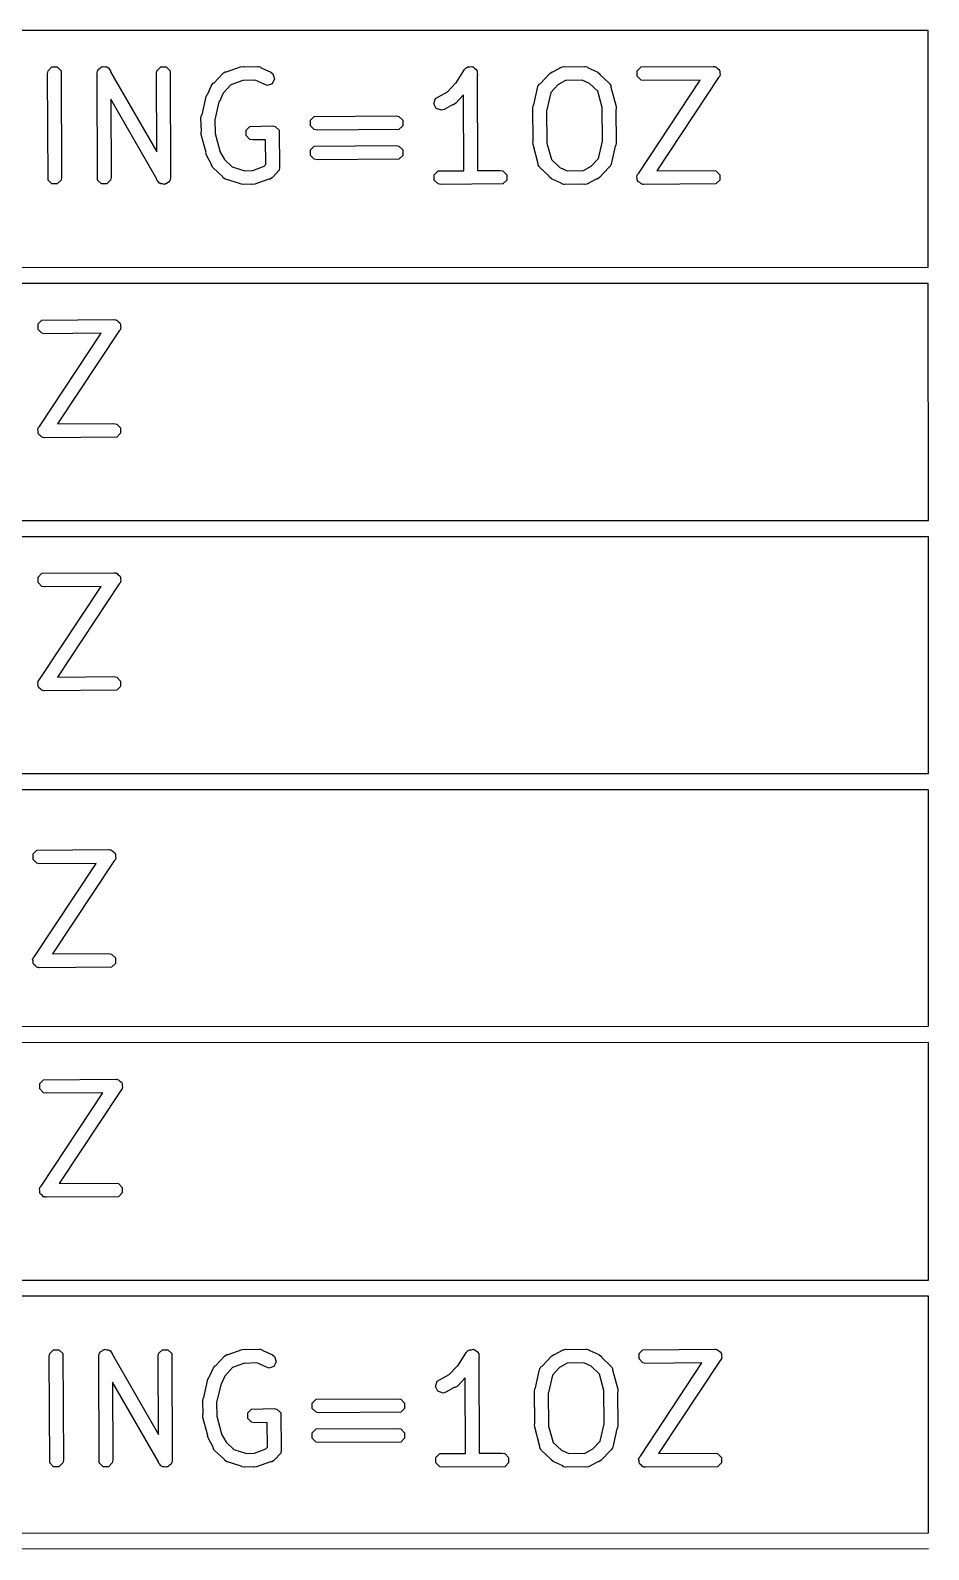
# Model space of a CAD drawing. Extents: x 139 to 262, y -120 to -93.
# Drawn here: x 189.56 to 196.32, y -120.03 to -108.6 of the extents above; entities that cross this region are included whole.
import ezdxf

# ---------------------------------------------------------------- set-up
doc = ezdxf.new("R2010")
doc.units = 0
doc.layers.add('BLACK', color=7, linetype='CONTINUOUS')

msp = doc.modelspace()

# ---------------------------------------------------------------- linework, layer by layer
at = {"layer": 'BLACK', "linetype": 'CONTINUOUS'}
for p, q in [((196.318721, -108.595121), (181.835006, -108.595855)), ((196.319144, -110.377953), (196.318721, -108.595121)), ((189.693037, -108.919491), (189.697097, -108.899079)), ((189.697097, -109.722223), (189.693037, -108.919491)), ((189.697097, -108.899079), (189.725965, -108.870211)), ((189.725965, -108.870211), (189.766789, -108.870211)), ((189.766789, -108.870211), (189.795657, -108.899079)), ((189.795657, -108.899079), (189.799717, -109.701811)), ((190.06557, -108.919491), (190.06963, -108.899079)), ((190.06963, -109.722223), (190.06557, -108.919491)), ((190.06963, -108.899079), (190.07481, -108.893898)), ((190.07481, -108.893898), (190.076738, -108.886831)), ((190.076738, -108.886831), (190.088731, -108.879977)), ((190.088731, -108.879977), (190.098498, -108.870211)), ((190.098498, -108.870211), (190.105823, -108.870211)), ((190.105823, -108.870211), (190.112183, -108.866577)), ((190.112183, -108.866577), (190.125508, -108.870211)), ((190.125508, -108.870211), (190.139322, -108.870211)), ((190.139322, -108.870211), (190.144502, -108.875391)), ((190.144502, -108.875391), (190.15157, -108.877319)), ((190.15157, -108.877319), (190.158589, -108.889478)), ((190.158589, -108.889478), (190.16819, -108.899079)), ((190.16819, -108.899079), (190.168225, -108.90617)), ((190.168225, -108.90617), (190.515585, -109.507881)), ((190.51261, -108.919491), (190.51667, -108.899079)), ((190.515585, -109.507881), (190.51261, -108.919491)), ((190.51667, -108.899079), (190.545538, -108.870211)), ((190.545538, -108.870211), (190.586362, -108.870211)), ((190.586362, -108.870211), (190.61523, -108.899079)), ((190.61523, -108.899079), (190.61929, -109.701811)), ((190.947055, -108.988866), (191.012526, -108.919027)), ((191.012526, -108.919027), (191.014747, -108.917542)), ((191.014747, -108.917542), (191.015295, -108.916448)), ((191.015295, -108.916448), (191.017709, -108.915563)), ((191.017709, -108.915563), (191.02983, -108.907465)), ((191.02983, -108.907465), (191.039819, -108.907464)), ((191.039819, -108.907464), (191.145135, -108.868888)), ((191.145135, -108.868888), (191.165784, -108.866285)), ((191.165784, -108.866285), (191.171781, -108.869283)), ((191.171781, -108.869283), (191.273763, -108.866151)), ((191.273763, -108.866151), (191.276382, -108.866672)), ((191.276382, -108.866672), (191.277544, -108.866285)), ((191.277544, -108.866285), (191.279985, -108.867388)), ((191.279985, -108.867388), (191.294175, -108.870211)), ((191.294175, -108.870211), (191.300728, -108.876764)), ((191.300728, -108.876764), (191.372124, -108.909035)), ((191.372124, -108.909035), (191.388565, -108.921795)), ((191.388565, -108.921795), (191.401476, -108.960525)), ((192.767946, -108.990518), (192.831276, -108.889903)), ((192.831276, -108.889903), (192.845976, -108.875171)), ((192.845976, -108.875171), (192.851362, -108.874093)), ((192.851362, -108.874093), (192.855245, -108.870211)), ((192.855245, -108.870211), (192.870778, -108.870211)), ((192.870778, -108.870211), (192.886009, -108.867165)), ((192.886009, -108.867165), (192.890578, -108.870211)), ((192.890578, -108.870211), (192.896069, -108.870211)), ((192.896069, -108.870211), (192.90705, -108.881192)), ((192.90705, -108.881192), (192.919977, -108.88981)), ((192.919977, -108.88981), (192.921054, -108.895196)), ((192.921054, -108.895196), (192.924937, -108.899079)), ((192.924937, -108.899079), (192.925017, -108.915014)), ((192.925017, -108.915014), (192.927983, -108.929843)), ((192.927983, -108.929843), (192.925115, -108.934398)), ((192.925115, -108.934398), (192.928734, -109.649951)), ((193.401222, -108.993721), (193.471247, -108.919027)), ((193.471247, -108.919027), (193.488551, -108.907464)), ((193.488551, -108.907464), (193.494729, -108.907464)), ((193.494729, -108.907464), (193.559617, -108.871782)), ((193.559617, -108.871782), (193.562193, -108.871076)), ((193.562193, -108.871076), (193.563059, -108.870211)), ((193.563059, -108.870211), (193.565573, -108.87015)), ((193.565573, -108.87015), (193.57969, -108.866285)), ((193.57969, -108.866285), (193.589561, -108.869575)), ((193.589561, -108.869575), (193.732484, -108.866151)), ((193.732484, -108.866151), (193.735103, -108.866672)), ((193.735103, -108.866672), (193.736265, -108.866285)), ((193.736265, -108.866285), (193.738706, -108.867388)), ((193.738706, -108.867388), (193.752896, -108.870211)), ((193.752896, -108.870211), (193.759449, -108.876764)), ((193.759449, -108.876764), (193.827369, -108.907464)), ((193.827369, -108.907464), (193.827404, -108.907464)), ((193.827404, -108.907464), (193.827436, -108.907494)), ((193.827436, -108.907494), (193.830845, -108.909035)), ((193.830845, -108.909035), (193.847286, -108.921795)), ((193.847286, -108.921795), (193.849374, -108.928061)), ((193.849374, -108.928061), (193.919214, -108.993534)), ((194.130244, -108.899079), (194.159112, -108.870211)), ((194.130244, -108.939903), (194.130244, -108.899079)), ((194.159112, -108.968771), (194.130244, -108.939903)), ((194.159112, -108.870211), (194.70107, -108.866151)), ((194.739745, -108.950507), (194.276585, -109.65165)), ((194.70107, -108.866151), (194.708802, -108.867688)), ((194.708802, -108.867688), (194.711422, -108.867165)), ((194.711422, -108.867165), (194.713656, -108.868654)), ((194.713656, -108.868654), (194.721482, -108.870211)), ((194.721482, -108.870211), (194.732464, -108.881193)), ((194.732464, -108.881193), (194.745389, -108.88981)), ((194.75035, -108.939903), (194.739745, -108.950507)), ((194.745389, -108.88981), (194.746466, -108.895195)), ((194.746466, -108.895195), (194.75035, -108.899079)), ((194.75035, -108.899079), (194.75035, -108.914613)), ((194.75035, -108.914613), (194.753396, -108.929843)), ((194.753396, -108.929843), (194.75035, -108.934454)), ((194.75035, -108.934454), (194.75035, -108.939903)), ((190.898775, -109.072112), (190.926457, -109.010873)), ((190.926457, -109.010839), (190.926487, -109.010806)), ((190.926457, -109.010873), (190.926457, -109.010839)), ((190.926487, -109.010806), (190.928029, -109.007396)), ((190.928029, -109.007396), (190.940789, -108.990955)), ((190.940789, -108.990955), (190.947055, -108.988866)), ((191.073371, -109.005053), (191.013743, -109.068658)), ((191.161573, -108.972745), (191.073371, -109.005053)), ((191.162003, -108.972831), (191.161573, -108.972745)), ((191.25598, -108.969944), (191.162003, -108.972831)), ((191.344489, -109.00995), (191.25598, -108.969944)), ((191.383219, -108.997039), (191.344489, -109.00995)), ((191.401476, -108.960525), (191.383219, -108.997039)), ((192.611841, -109.108062), (192.70279, -109.058049)), ((192.70279, -109.058049), (192.70301, -109.057988)), ((192.70301, -109.057988), (192.763433, -108.993534)), ((192.763433, -108.993534), (192.767946, -108.990518)), ((193.351654, -109.156121), (193.38271, -109.018314)), ((193.38271, -109.018314), (193.385177, -109.013091)), ((193.385177, -109.010838), (193.387322, -109.008549)), ((193.385177, -109.013091), (193.385177, -109.010838)), ((193.387322, -109.008549), (193.391599, -108.999496)), ((193.391599, -108.999496), (193.401222, -108.993721)), ((193.478457, -109.062264), (193.448951, -109.193201)), ((193.532598, -109.004513), (193.478457, -109.062264)), ((193.532818, -109.004453), (193.532598, -109.004513)), ((193.590634, -108.972659), (193.532818, -109.004453)), ((193.714159, -108.969699), (193.590634, -108.972659)), ((193.769582, -108.99475), (193.714159, -108.969699)), ((193.83233, -109.053574), (193.769582, -108.99475)), ((193.866146, -109.176567), (193.83233, -109.053574)), ((193.919214, -108.993534), (193.922423, -108.998337)), ((193.922423, -108.998337), (193.924355, -108.999496)), ((193.924355, -108.999496), (193.925163, -109.002437)), ((193.925163, -109.002437), (193.930777, -109.010838)), ((193.930777, -109.010838), (193.930776, -109.022852)), ((193.930776, -109.022852), (193.970498, -109.167327)), ((194.140848, -109.670794), (194.604008, -108.969651)), ((194.179524, -108.972831), (194.159112, -108.968771)), ((194.604008, -108.969651), (194.179524, -108.972831)), ((190.516634, -109.715131), (190.169274, -109.11342)), ((190.169274, -109.11342), (190.17225, -109.701811)), ((190.85568, -109.230628), (190.886736, -109.092821)), ((190.886736, -109.092821), (190.895625, -109.074003)), ((190.895625, -109.074003), (190.898775, -109.072112)), ((190.98324, -109.133416), (190.952977, -109.267708)), ((190.986192, -109.129613), (190.98324, -109.133416)), ((191.013743, -109.068658), (190.986192, -109.129613)), ((192.598931, -109.146792), (192.611841, -109.108062)), ((192.617188, -109.183307), (192.598931, -109.146792)), ((192.740878, -109.155038), (192.675991, -109.19072)), ((192.747057, -109.155038), (192.740878, -109.155038)), ((192.764361, -109.143475), (192.747057, -109.155038)), ((192.823132, -109.080782), (192.764361, -109.143475)), ((192.826015, -109.650843), (192.823132, -109.080782)), ((193.343864, -109.180264), (193.347924, -109.159852)), ((193.347443, -109.428189), (193.343864, -109.180264)), ((193.347924, -109.159852), (193.351654, -109.156121)), ((193.865411, -109.180264), (193.866146, -109.176567)), ((193.86893, -109.424022), (193.865411, -109.180264)), ((193.970498, -109.167327), (193.97151, -109.188114)), ((190.84789, -109.254771), (190.85195, -109.234359)), ((190.850954, -109.354541), (190.84789, -109.254771)), ((190.85195, -109.234359), (190.85568, -109.230628)), ((190.952977, -109.267708), (190.951622, -109.270575)), ((190.951622, -109.270575), (190.95457, -109.366531)), ((191.671523, -109.271612), (191.700391, -109.242744)), ((191.671523, -109.312436), (191.671523, -109.271612)), ((191.700391, -109.242744), (192.316857, -109.238684)), ((192.316857, -109.238684), (192.337269, -109.242744)), ((192.337269, -109.242744), (192.366137, -109.271612)), ((192.366137, -109.271612), (192.366137, -109.312436)), ((192.655918, -109.196217), (192.617188, -109.183307)), ((192.675991, -109.19072), (192.655918, -109.196217)), ((193.448951, -109.193201), (193.447024, -109.197279)), ((193.447024, -109.197279), (193.450544, -109.441038)), ((193.97151, -109.188114), (193.968511, -109.193112)), ((193.968511, -109.193112), (193.972091, -109.441038)), ((190.848471, -109.358681), (190.850954, -109.354541)), ((190.849483, -109.379468), (190.848471, -109.358681)), ((190.886733, -109.514957), (190.849483, -109.379468)), ((190.95457, -109.366531), (190.953834, -109.370227)), ((190.953834, -109.370227), (190.99023, -109.502607)), ((191.18723, -109.346119), (191.216098, -109.317251)), ((191.18723, -109.386943), (191.18723, -109.346119)), ((191.216098, -109.415811), (191.18723, -109.386943)), ((191.216098, -109.317251), (191.385523, -109.313191)), ((191.385523, -109.313191), (191.405935, -109.317251)), ((191.405935, -109.317251), (191.434803, -109.346119)), ((191.434803, -109.346119), (191.438863, -109.627304)), ((191.700391, -109.341304), (191.671523, -109.312436)), ((191.720803, -109.345364), (191.700391, -109.341304)), ((192.337269, -109.341304), (191.720803, -109.345364)), ((192.366137, -109.312436), (192.337269, -109.341304)), ((190.885277, -109.519326), (190.886733, -109.514957)), ((190.890774, -109.539399), (190.885277, -109.519326)), ((190.99023, -109.502607), (190.9904, -109.506104)), ((190.9904, -109.506104), (191.023446, -109.566197)), ((191.23651, -109.419871), (191.216098, -109.415811)), ((191.332919, -109.41756), (191.23651, -109.419871)), ((191.3356, -109.603228), (191.332919, -109.41756)), ((191.671523, -109.495132), (191.700391, -109.466264)), ((191.671523, -109.535956), (191.671523, -109.495132)), ((191.700391, -109.466264), (192.316857, -109.462204)), ((192.316857, -109.462204), (192.337269, -109.466264)), ((192.337269, -109.466264), (192.366137, -109.495132)), ((192.366137, -109.495132), (192.366137, -109.535956)), ((193.344445, -109.433188), (193.347443, -109.428189)), ((193.345457, -109.453975), (193.344445, -109.433188)), ((193.385177, -109.598447), (193.345457, -109.453975)), ((193.450544, -109.441038), (193.449808, -109.444734)), ((193.449808, -109.444734), (193.483622, -109.567726)), ((193.837496, -109.559036), (193.867004, -109.428101)), ((193.867004, -109.428101), (193.86893, -109.424022)), ((193.9643, -109.46518), (193.933244, -109.602988)), ((193.968031, -109.46145), (193.9643, -109.46518)), ((193.972091, -109.441038), (193.968031, -109.46145)), ((190.926457, -109.604285), (190.890774, -109.539399)), ((190.926457, -109.610463), (190.926457, -109.604285)), ((190.93802, -109.627768), (190.926457, -109.610463)), ((191.010924, -109.696114), (190.93802, -109.627768)), ((191.023446, -109.566197), (191.023506, -109.566416)), ((191.023506, -109.566416), (191.08325, -109.622425)), ((191.08325, -109.622425), (191.17808, -109.65097)), ((191.236939, -109.648556), (191.32337, -109.616896)), ((191.32337, -109.616896), (191.3356, -109.603228)), ((191.438863, -109.627304), (191.434803, -109.647716)), ((191.700391, -109.564824), (191.671523, -109.535956)), ((191.720803, -109.568884), (191.700391, -109.564824)), ((192.337269, -109.564824), (191.720803, -109.568884)), ((192.366137, -109.535956), (192.337269, -109.564824)), ((193.385177, -109.610464), (193.385177, -109.598447)), ((193.39079, -109.618864), (193.385177, -109.610464)), ((193.391599, -109.621806), (193.39079, -109.618864)), ((193.39353, -109.622964), (193.391599, -109.621806)), ((193.39674, -109.627768), (193.39353, -109.622964)), ((193.466578, -109.693239), (193.39674, -109.627768)), ((193.483622, -109.567726), (193.546372, -109.626551)), ((193.546372, -109.626551), (193.601795, -109.651602)), ((193.725319, -109.648642), (193.783137, -109.616849)), ((193.783137, -109.616849), (193.783357, -109.616788)), ((193.783357, -109.616788), (193.837496, -109.559036)), ((193.914731, -109.627579), (193.844708, -109.702275)), ((193.924355, -109.621806), (193.914731, -109.627579)), ((193.928631, -109.612752), (193.924355, -109.621806)), ((193.930777, -109.610464), (193.928631, -109.612752)), ((193.933244, -109.602988), (193.930776, -109.60821)), ((193.930776, -109.60821), (193.930777, -109.610464)), ((189.725965, -109.751091), (189.697097, -109.722223)), ((189.766789, -109.751091), (189.725965, -109.751091)), ((189.795657, -109.722223), (189.766789, -109.751091)), ((189.799717, -109.701811), (189.795657, -109.722223)), ((190.098498, -109.751091), (190.06963, -109.722223)), ((190.139322, -109.751091), (190.098498, -109.751091)), ((190.16819, -109.722223), (190.139322, -109.751091)), ((190.17225, -109.701811), (190.16819, -109.722223)), ((190.51667, -109.722223), (190.516634, -109.715131)), ((190.52627, -109.731823), (190.51667, -109.722223)), ((190.53329, -109.743983), (190.52627, -109.731823)), ((190.540357, -109.74591), (190.53329, -109.743983)), ((190.545538, -109.751091), (190.540357, -109.74591)), ((190.559352, -109.751091), (190.545538, -109.751091)), ((190.572677, -109.754725), (190.559352, -109.751091)), ((190.579037, -109.751091), (190.572677, -109.754725)), ((190.586362, -109.751091), (190.579037, -109.751091)), ((190.596128, -109.741324), (190.586362, -109.751091)), ((190.608122, -109.734471), (190.596128, -109.741324)), ((190.610049, -109.727403), (190.608122, -109.734471)), ((190.61523, -109.722223), (190.610049, -109.727403)), ((190.61929, -109.701811), (190.61523, -109.722223)), ((191.015295, -109.704854), (191.010924, -109.696114)), ((191.027931, -109.712057), (191.015295, -109.704854)), ((191.02983, -109.713837), (191.027931, -109.712057)), ((191.031053, -109.713837), (191.02983, -109.713837)), ((191.033376, -109.715161), (191.031053, -109.713837)), ((191.136789, -109.746289), (191.033376, -109.715161)), ((191.141591, -109.751091), (191.136789, -109.746289)), ((191.162003, -109.755151), (191.141591, -109.751091)), ((191.227402, -109.752353), (191.165844, -109.754986)), ((191.17808, -109.65097), (191.23651, -109.648471)), ((191.232729, -109.755017), (191.227402, -109.752353)), ((191.253377, -109.752414), (191.232729, -109.755017)), ((191.23651, -109.648471), (191.236939, -109.648556)), ((191.358693, -109.713837), (191.253377, -109.752414)), ((191.368683, -109.713837), (191.358693, -109.713837)), ((191.380805, -109.705737), (191.368683, -109.713837)), ((191.383218, -109.704854), (191.380805, -109.705737)), ((191.383764, -109.70376), (191.383218, -109.704854)), ((191.385988, -109.702275), (191.383764, -109.70376)), ((191.434803, -109.647716), (191.385988, -109.702275)), ((192.602857, -109.681399), (192.631725, -109.652531)), ((192.602857, -109.722223), (192.602857, -109.681399)), ((192.631725, -109.751091), (192.602857, -109.722223)), ((192.631725, -109.652531), (192.826015, -109.650843)), ((192.652137, -109.755151), (192.631725, -109.751091)), ((193.119589, -109.751091), (192.652137, -109.755151)), ((192.928734, -109.649951), (193.099177, -109.648471)), ((193.099177, -109.648471), (193.119589, -109.652531)), ((193.119589, -109.652531), (193.148457, -109.681399)), ((193.148457, -109.722223), (193.119589, -109.751091)), ((193.148457, -109.681399), (193.148457, -109.722223)), ((193.468668, -109.699507), (193.466578, -109.693239)), ((193.48511, -109.712267), (193.468668, -109.699507)), ((193.488518, -109.713807), (193.48511, -109.712267)), ((193.488551, -109.713838), (193.488518, -109.713807)), ((193.488586, -109.713838), (193.488551, -109.713838)), ((193.556505, -109.744537), (193.488586, -109.713838)), ((193.563059, -109.751091), (193.556505, -109.744537)), ((193.577248, -109.753913), (193.563059, -109.751091)), ((193.726392, -109.751726), (193.583471, -109.755151)), ((193.601795, -109.651602), (193.725319, -109.648642)), ((193.736265, -109.755017), (193.726392, -109.751726)), ((193.750381, -109.751151), (193.736265, -109.755017)), ((193.752896, -109.751091), (193.750381, -109.751151)), ((193.753761, -109.750225), (193.752896, -109.751091)), ((193.756338, -109.74952), (193.753761, -109.750225)), ((193.821225, -109.713838), (193.756338, -109.74952)), ((193.827404, -109.713838), (193.821225, -109.713838)), ((193.844708, -109.702275), (193.827404, -109.713838)), ((194.127198, -109.691459), (194.130244, -109.686847)), ((194.130244, -109.706688), (194.127198, -109.691459)), ((194.130244, -109.681399), (194.140848, -109.670794)), ((194.130244, -109.686847), (194.130244, -109.681399)), ((194.130244, -109.722223), (194.130244, -109.706688)), ((194.134127, -109.726106), (194.130244, -109.722223)), ((194.135205, -109.731492), (194.134127, -109.726106)), ((194.148129, -109.740108), (194.135205, -109.731492)), ((194.159112, -109.751091), (194.148129, -109.740108)), ((194.166937, -109.752647), (194.159112, -109.751091)), ((194.169172, -109.754137), (194.166937, -109.752647)), ((194.721482, -109.751091), (194.179524, -109.755151)), ((194.276585, -109.65165), (194.70107, -109.648471)), ((194.70107, -109.648471), (194.721482, -109.652531)), ((194.721482, -109.652531), (194.75035, -109.681399)), ((194.75035, -109.722223), (194.721482, -109.751091)), ((194.75035, -109.681399), (194.75035, -109.722223)), ((191.165703, -109.754992), (191.162003, -109.755151)), ((191.165784, -109.755017), (191.165703, -109.754992)), ((191.165844, -109.754986), (191.165784, -109.755017)), ((193.57969, -109.755017), (193.577248, -109.753913)), ((193.580851, -109.754629), (193.57969, -109.755017)), ((193.583471, -109.755151), (193.580851, -109.754629)), ((194.171791, -109.753613), (194.169172, -109.754137)), ((194.179524, -109.755151), (194.171791, -109.753613)), ((181.835573, -110.378688), (196.319144, -110.377953)), ((196.319173, -110.500121), (181.835612, -110.500855)), ((196.319595, -112.282953), (196.319173, -110.500121)), ((189.622591, -110.804079), (189.651459, -110.775211)), ((189.651459, -110.775211), (190.193417, -110.771151)), ((190.193417, -110.771151), (190.201149, -110.772688)), ((190.201149, -110.772688), (190.203769, -110.772165)), ((190.203769, -110.772165), (190.206003, -110.773654)), ((190.206003, -110.773654), (190.213829, -110.775211)), ((190.213829, -110.775211), (190.224811, -110.786193)), ((189.622591, -110.844903), (189.622591, -110.804079)), ((189.651459, -110.873771), (189.622591, -110.844903)), ((189.633195, -111.575794), (190.096355, -110.874651)), ((189.671871, -110.877831), (189.651459, -110.873771)), ((190.096355, -110.874651), (189.671871, -110.877831)), ((190.232092, -110.855507), (189.768932, -111.55665)), ((190.224811, -110.786193), (190.237736, -110.79481)), ((190.242697, -110.844903), (190.232092, -110.855507)), ((190.237736, -110.79481), (190.238813, -110.800195)), ((190.238813, -110.800195), (190.242697, -110.804079)), ((190.242697, -110.804079), (190.242697, -110.819613)), ((190.242697, -110.819613), (190.245743, -110.834843)), ((190.245743, -110.834843), (190.242697, -110.839454)), ((190.242697, -110.839454), (190.242697, -110.844903)), ((189.622591, -111.586399), (189.633195, -111.575794)), ((189.768932, -111.55665), (190.193417, -111.553471)), ((190.193417, -111.553471), (190.213829, -111.557531)), ((190.213829, -111.557531), (190.242697, -111.586399)), ((189.619545, -111.596459), (189.622591, -111.591847)), ((189.622591, -111.611688), (189.619545, -111.596459)), ((189.622591, -111.591847), (189.622591, -111.586399)), ((189.622591, -111.627223), (189.622591, -111.611688)), ((189.626474, -111.631106), (189.622591, -111.627223)), ((189.627552, -111.636492), (189.626474, -111.631106)), ((189.640476, -111.645108), (189.627552, -111.636492)), ((189.651459, -111.656091), (189.640476, -111.645108)), ((189.659284, -111.657647), (189.651459, -111.656091)), ((189.661519, -111.659137), (189.659284, -111.657647)), ((189.664138, -111.658613), (189.661519, -111.659137)), ((189.671871, -111.660151), (189.664138, -111.658613)), ((190.213829, -111.656091), (189.671871, -111.660151)), ((190.242697, -111.627223), (190.213829, -111.656091)), ((190.242697, -111.586399), (190.242697, -111.627223)), ((181.836179, -112.283688), (196.319595, -112.282953)), ((196.319624, -112.405121), (181.836218, -112.405855)), ((196.320047, -114.187953), (196.319624, -112.405121)), ((189.622591, -112.709079), (189.651459, -112.680211)), ((189.622591, -112.749903), (189.622591, -112.709079)), ((189.651459, -112.680211), (190.193417, -112.676151)), ((190.193417, -112.676151), (190.201149, -112.677688)), ((190.201149, -112.677688), (190.203769, -112.677165)), ((190.203769, -112.677165), (190.206003, -112.678654)), ((190.206003, -112.678654), (190.213829, -112.680211)), ((190.213829, -112.680211), (190.224811, -112.691193)), ((190.224811, -112.691193), (190.237736, -112.69981)), ((190.237736, -112.69981), (190.238813, -112.705195)), ((190.238813, -112.705195), (190.242697, -112.709079)), ((190.242697, -112.709079), (190.242697, -112.724613)), ((190.242697, -112.724613), (190.245743, -112.739843)), ((189.651459, -112.778771), (189.622591, -112.749903)), ((189.633195, -113.480794), (190.096355, -112.779651)), ((189.671871, -112.782831), (189.651459, -112.778771)), ((190.096355, -112.779651), (189.671871, -112.782831)), ((190.232092, -112.760507), (189.768932, -113.46165)), ((190.242697, -112.749903), (190.232092, -112.760507)), ((190.245743, -112.739843), (190.242697, -112.744454)), ((190.242697, -112.744454), (190.242697, -112.749903)), ((189.619545, -113.501459), (189.622591, -113.496847)), ((189.622591, -113.516688), (189.619545, -113.501459)), ((189.622591, -113.491399), (189.633195, -113.480794)), ((189.622591, -113.496847), (189.622591, -113.491399)), ((189.622591, -113.532223), (189.622591, -113.516688)), ((189.768932, -113.46165), (190.193417, -113.458471)), ((190.193417, -113.458471), (190.213829, -113.462531)), ((190.213829, -113.462531), (190.242697, -113.491399)), ((190.242697, -113.491399), (190.242697, -113.532223)), ((189.626474, -113.536106), (189.622591, -113.532223)), ((189.627552, -113.541492), (189.626474, -113.536106)), ((189.640476, -113.550108), (189.627552, -113.541492)), ((189.651459, -113.561091), (189.640476, -113.550108)), ((189.659284, -113.562647), (189.651459, -113.561091)), ((189.661519, -113.564137), (189.659284, -113.562647)), ((189.664138, -113.563613), (189.661519, -113.564137)), ((189.671871, -113.565151), (189.664138, -113.563613)), ((190.213829, -113.561091), (189.671871, -113.565151)), ((190.242697, -113.532223), (190.213829, -113.561091)), ((181.836786, -114.188688), (196.320047, -114.187953)), ((196.320076, -114.31012), (181.836825, -114.310855)), ((196.320497, -116.089619), (196.320076, -114.31012)), ((189.584491, -114.792979), (189.613359, -114.764111)), ((189.613359, -114.764111), (190.155317, -114.760051)), ((190.155317, -114.760051), (190.163049, -114.761588)), ((190.163049, -114.761588), (190.165669, -114.761065)), ((190.165669, -114.761065), (190.167903, -114.762554)), ((190.167903, -114.762554), (190.175729, -114.764111)), ((190.175729, -114.764111), (190.186711, -114.775093)), ((190.186711, -114.775093), (190.199636, -114.78371)), ((189.584491, -114.833803), (189.584491, -114.792979)), ((189.613359, -114.862671), (189.584491, -114.833803)), ((189.595095, -115.564694), (190.058255, -114.863551)), ((189.633771, -114.866731), (189.613359, -114.862671)), ((190.058255, -114.863551), (189.633771, -114.866731)), ((190.193992, -114.844407), (189.730832, -115.54555)), ((190.204597, -114.833803), (190.193992, -114.844407)), ((190.199636, -114.78371), (190.200713, -114.789095)), ((190.200713, -114.789095), (190.204597, -114.792979)), ((190.204597, -114.792979), (190.204597, -114.808513)), ((190.204597, -114.808513), (190.207643, -114.823743)), ((190.207643, -114.823743), (190.204597, -114.828354)), ((190.204597, -114.828354), (190.204597, -114.833803)), ((189.581445, -115.585359), (189.584491, -115.580747)), ((189.584491, -115.575299), (189.595095, -115.564694)), ((189.584491, -115.580747), (189.584491, -115.575299)), ((189.730832, -115.54555), (190.155317, -115.542371)), ((190.155317, -115.542371), (190.175729, -115.546431)), ((190.175729, -115.546431), (190.204597, -115.575299)), ((190.204597, -115.575299), (190.204597, -115.616123)), ((189.584491, -115.600588), (189.581445, -115.585359)), ((189.584491, -115.616123), (189.584491, -115.600588)), ((189.588374, -115.620006), (189.584491, -115.616123)), ((189.589452, -115.625392), (189.588374, -115.620006)), ((189.602376, -115.634008), (189.589452, -115.625392)), ((189.613359, -115.644991), (189.602376, -115.634008)), ((189.621184, -115.646547), (189.613359, -115.644991)), ((189.623419, -115.648037), (189.621184, -115.646547)), ((189.626038, -115.647513), (189.623419, -115.648037)), ((189.633771, -115.649051), (189.626038, -115.647513)), ((190.175729, -115.644991), (189.633771, -115.649051)), ((190.204597, -115.616123), (190.175729, -115.644991)), ((181.837392, -116.094405), (196.320497, -116.089619)), ((196.320526, -116.211793), (181.837431, -116.216579)), ((196.32095, -117.999054), (196.320526, -116.211793)), ((189.635291, -116.520179), (189.664159, -116.491311)), ((189.664159, -116.491311), (190.206117, -116.487251)), ((190.206117, -116.487251), (190.213849, -116.488788)), ((190.213849, -116.488788), (190.216469, -116.488265)), ((190.216469, -116.488265), (190.218703, -116.489754)), ((190.218703, -116.489754), (190.226529, -116.491311)), ((190.226529, -116.491311), (190.237511, -116.502293)), ((189.635291, -116.561003), (189.635291, -116.520179)), ((189.664159, -116.589871), (189.635291, -116.561003)), ((189.645895, -117.291894), (190.109055, -116.590751)), ((189.684571, -116.593931), (189.664159, -116.589871)), ((190.109055, -116.590751), (189.684571, -116.593931)), ((190.244792, -116.571607), (189.781632, -117.27275)), ((190.237511, -116.502293), (190.250436, -116.51091)), ((190.255397, -116.561003), (190.244792, -116.571607)), ((190.250436, -116.51091), (190.251513, -116.516295)), ((190.251513, -116.516295), (190.255397, -116.520179)), ((190.255397, -116.520179), (190.255397, -116.535713)), ((190.255397, -116.535713), (190.258443, -116.550943)), ((190.258443, -116.550943), (190.255397, -116.555554)), ((190.255397, -116.555554), (190.255397, -116.561003)), ((189.635291, -117.302499), (189.645895, -117.291894)), ((189.781632, -117.27275), (190.206117, -117.269571)), ((190.206117, -117.269571), (190.226529, -117.273631)), ((190.226529, -117.273631), (190.255397, -117.302499)), ((189.632245, -117.312559), (189.635291, -117.307947)), ((189.635291, -117.327788), (189.632245, -117.312559)), ((189.635291, -117.307947), (189.635291, -117.302499)), ((189.635291, -117.343323), (189.635291, -117.327788)), ((189.639174, -117.347206), (189.635291, -117.343323)), ((189.640252, -117.352592), (189.639174, -117.347206)), ((189.653176, -117.361208), (189.640252, -117.352592)), ((189.664159, -117.372191), (189.653176, -117.361208)), ((189.671984, -117.373747), (189.664159, -117.372191)), ((189.674219, -117.375237), (189.671984, -117.373747)), ((189.676838, -117.374713), (189.674219, -117.375237)), ((189.684571, -117.376251), (189.676838, -117.374713)), ((190.226529, -117.372191), (189.684571, -117.376251)), ((190.255397, -117.343323), (190.226529, -117.372191)), ((190.255397, -117.302499), (190.255397, -117.343323)), ((181.837999, -117.999789), (196.32095, -117.999054)), ((196.320979, -118.121221), (181.838037, -118.121956)), ((196.321401, -119.900723), (196.320979, -118.121221)), ((189.705737, -118.572591), (189.709797, -118.552179)), ((189.709797, -118.552179), (189.738665, -118.523311)), ((189.738665, -118.523311), (189.779489, -118.523311)), ((189.779489, -118.523311), (189.808357, -118.552179)), ((189.808357, -118.552179), (189.812417, -119.354911)), ((190.07827, -118.572591), (190.08233, -118.552179)), ((190.08233, -118.552179), (190.08751, -118.546998)), ((190.08751, -118.546998), (190.089438, -118.539931)), ((190.089438, -118.539931), (190.101431, -118.533077)), ((190.101431, -118.533077), (190.111198, -118.523311)), ((190.111198, -118.523311), (190.118523, -118.523311)), ((190.118523, -118.523311), (190.124883, -118.519677)), ((190.124883, -118.519677), (190.138208, -118.523311)), ((190.138208, -118.523311), (190.152022, -118.523311)), ((190.152022, -118.523311), (190.157202, -118.528491)), ((190.157202, -118.528491), (190.16427, -118.530419)), ((190.16427, -118.530419), (190.171289, -118.542578)), ((190.171289, -118.542578), (190.18089, -118.552179)), ((190.18089, -118.552179), (190.180925, -118.55927)), ((190.52531, -118.572591), (190.52937, -118.552179)), ((190.52937, -118.552179), (190.558238, -118.523311)), ((190.558238, -118.523311), (190.599062, -118.523311)), ((190.599062, -118.523311), (190.62793, -118.552179)), ((190.62793, -118.552179), (190.63199, -119.354911)), ((191.052519, -118.560564), (191.157835, -118.521988)), ((191.157835, -118.521988), (191.178484, -118.519385)), ((191.178484, -118.519385), (191.184481, -118.522383)), ((191.184481, -118.522383), (191.286463, -118.519251)), ((191.286463, -118.519251), (191.289082, -118.519772)), ((191.289082, -118.519772), (191.290244, -118.519385)), ((191.290244, -118.519385), (191.292685, -118.520488)), ((191.292685, -118.520488), (191.306875, -118.523311)), ((191.306875, -118.523311), (191.313428, -118.529864)), ((191.313428, -118.529864), (191.384824, -118.562135)), ((192.780646, -118.643618), (192.843976, -118.543003)), ((192.843976, -118.543003), (192.858676, -118.528271)), ((192.858676, -118.528271), (192.864062, -118.527193)), ((192.864062, -118.527193), (192.867945, -118.523311)), ((192.867945, -118.523311), (192.883478, -118.523311)), ((192.883478, -118.523311), (192.898709, -118.520265)), ((192.898709, -118.520265), (192.903278, -118.523311)), ((192.903278, -118.523311), (192.908769, -118.523311)), ((192.908769, -118.523311), (192.91975, -118.534292)), ((192.91975, -118.534292), (192.932677, -118.54291)), ((192.932677, -118.54291), (192.933754, -118.548296)), ((192.933754, -118.548296), (192.937637, -118.552179)), ((192.937637, -118.552179), (192.937717, -118.568114)), ((193.507429, -118.560564), (193.572317, -118.524882)), ((193.572317, -118.524882), (193.574893, -118.524176)), ((193.574893, -118.524176), (193.575759, -118.523311)), ((193.575759, -118.523311), (193.578273, -118.52325)), ((193.578273, -118.52325), (193.59239, -118.519385)), ((193.59239, -118.519385), (193.602261, -118.522675)), ((193.602261, -118.522675), (193.745184, -118.519251)), ((193.745184, -118.519251), (193.747803, -118.519772)), ((193.747803, -118.519772), (193.748965, -118.519385)), ((193.748965, -118.519385), (193.751406, -118.520488)), ((193.751406, -118.520488), (193.765596, -118.523311)), ((193.765596, -118.523311), (193.772149, -118.529864)), ((193.772149, -118.529864), (193.840069, -118.560564)), ((194.142944, -118.552179), (194.171812, -118.523311)), ((194.142944, -118.593003), (194.142944, -118.552179)), ((194.171812, -118.523311), (194.71377, -118.519251)), ((194.71377, -118.519251), (194.721502, -118.520788)), ((194.721502, -118.520788), (194.724122, -118.520265)), ((194.724122, -118.520265), (194.726356, -118.521754)), ((194.726356, -118.521754), (194.734182, -118.523311)), ((194.734182, -118.523311), (194.745164, -118.534293)), ((194.745164, -118.534293), (194.758089, -118.54291)), ((194.758089, -118.54291), (194.759166, -118.548295)), ((194.759166, -118.548295), (194.76305, -118.552179)), ((194.76305, -118.552179), (194.76305, -118.567713)), ((189.709797, -119.375323), (189.705737, -118.572591)), ((190.08233, -119.375323), (190.07827, -118.572591)), ((190.180925, -118.55927), (190.528285, -119.160981)), ((190.528285, -119.160981), (190.52531, -118.572591)), ((190.911475, -118.725212), (190.939157, -118.663973)), ((190.939157, -118.663939), (190.939187, -118.663906)), ((190.939157, -118.663973), (190.939157, -118.663939)), ((190.939187, -118.663906), (190.940729, -118.660496)), ((190.940729, -118.660496), (190.953489, -118.644055)), ((190.953489, -118.644055), (190.959755, -118.641966)), ((190.959755, -118.641966), (191.025226, -118.572127)), ((191.025226, -118.572127), (191.027447, -118.570642)), ((191.086071, -118.658153), (191.026443, -118.721758)), ((191.027447, -118.570642), (191.027995, -118.569548)), ((191.027995, -118.569548), (191.030409, -118.568663)), ((191.030409, -118.568663), (191.04253, -118.560565)), ((191.04253, -118.560565), (191.052519, -118.560564)), ((191.174273, -118.625845), (191.086071, -118.658153)), ((191.174703, -118.625931), (191.174273, -118.625845)), ((191.26868, -118.623044), (191.174703, -118.625931)), ((191.357189, -118.66305), (191.26868, -118.623044)), ((191.395919, -118.650139), (191.357189, -118.66305)), ((191.384824, -118.562135), (191.401265, -118.574895)), ((191.414176, -118.613625), (191.395919, -118.650139)), ((191.401265, -118.574895), (191.414176, -118.613625)), ((192.71571, -118.711088), (192.776133, -118.646634)), ((192.776133, -118.646634), (192.780646, -118.643618)), ((192.937717, -118.568114), (192.940683, -118.582943)), ((192.940683, -118.582943), (192.937815, -118.587498)), ((192.937815, -118.587498), (192.941434, -119.303051)), ((193.39541, -118.671414), (193.397877, -118.666191)), ((193.397877, -118.663938), (193.400022, -118.661649)), ((193.397877, -118.666191), (193.397877, -118.663938)), ((193.400022, -118.661649), (193.404299, -118.652596)), ((193.404299, -118.652596), (193.413922, -118.646821)), ((193.413922, -118.646821), (193.483947, -118.572127)), ((193.483947, -118.572127), (193.501251, -118.560564)), ((193.545298, -118.657613), (193.491157, -118.715364)), ((193.501251, -118.560564), (193.507429, -118.560564)), ((193.545518, -118.657553), (193.545298, -118.657613)), ((193.603334, -118.625759), (193.545518, -118.657553)), ((193.726859, -118.622799), (193.603334, -118.625759)), ((193.782282, -118.64785), (193.726859, -118.622799)), ((193.84503, -118.706674), (193.782282, -118.64785)), ((193.840069, -118.560564), (193.840104, -118.560564)), ((193.840104, -118.560564), (193.840136, -118.560594)), ((193.840136, -118.560594), (193.843545, -118.562135)), ((193.843545, -118.562135), (193.859986, -118.574895)), ((193.859986, -118.574895), (193.862074, -118.581161)), ((193.862074, -118.581161), (193.931914, -118.646634)), ((193.931914, -118.646634), (193.935123, -118.651437)), ((193.935123, -118.651437), (193.937055, -118.652596)), ((193.937055, -118.652596), (193.937863, -118.655537)), ((193.937863, -118.655537), (193.943477, -118.663938)), ((193.943477, -118.663938), (193.943476, -118.675952)), ((194.171812, -118.621871), (194.142944, -118.593003)), ((194.153548, -119.323894), (194.616708, -118.622751)), ((194.192224, -118.625931), (194.171812, -118.621871)), ((194.616708, -118.622751), (194.192224, -118.625931)), ((194.752445, -118.603607), (194.289285, -119.30475)), ((194.76305, -118.593003), (194.752445, -118.603607)), ((194.76305, -118.567713), (194.766096, -118.582943)), ((194.766096, -118.582943), (194.76305, -118.587554)), ((194.76305, -118.587554), (194.76305, -118.593003)), ((190.529334, -119.368231), (190.181974, -118.76652)), ((190.181974, -118.76652), (190.18495, -119.354911)), ((190.86838, -118.883728), (190.899436, -118.745921)), ((190.899436, -118.745921), (190.908325, -118.727103)), ((190.908325, -118.727103), (190.911475, -118.725212)), ((190.998892, -118.782713), (190.99594, -118.786516)), ((191.026443, -118.721758), (190.998892, -118.782713)), ((192.611631, -118.799892), (192.624541, -118.761162)), ((192.624541, -118.761162), (192.71549, -118.711149)), ((192.71549, -118.711149), (192.71571, -118.711088)), ((192.835832, -118.733882), (192.777061, -118.796575)), ((192.838715, -119.303943), (192.835832, -118.733882)), ((193.364354, -118.809221), (193.39541, -118.671414)), ((193.491157, -118.715364), (193.461651, -118.846301)), ((193.878846, -118.829667), (193.84503, -118.706674)), ((193.943476, -118.675952), (193.983198, -118.820427)), ((190.86059, -118.907871), (190.86465, -118.887459)), ((190.86465, -118.887459), (190.86838, -118.883728)), ((190.99594, -118.786516), (190.965677, -118.920808)), ((191.684223, -118.924712), (191.713091, -118.895844)), ((191.713091, -118.895844), (192.329557, -118.891784)), ((192.329557, -118.891784), (192.349969, -118.895844)), ((192.349969, -118.895844), (192.378837, -118.924712)), ((192.629888, -118.836407), (192.611631, -118.799892)), ((192.668618, -118.849317), (192.629888, -118.836407)), ((192.688691, -118.84382), (192.668618, -118.849317)), ((192.753578, -118.808138), (192.688691, -118.84382)), ((192.759757, -118.808138), (192.753578, -118.808138)), ((192.777061, -118.796575), (192.759757, -118.808138)), ((193.356564, -118.833364), (193.360624, -118.812952)), ((193.360143, -119.081289), (193.356564, -118.833364)), ((193.360624, -118.812952), (193.364354, -118.809221)), ((193.461651, -118.846301), (193.459724, -118.850379)), ((193.459724, -118.850379), (193.463244, -119.094138)), ((193.878111, -118.833364), (193.878846, -118.829667)), ((193.88163, -119.077122), (193.878111, -118.833364)), ((193.98421, -118.841214), (193.981211, -118.846212)), ((193.981211, -118.846212), (193.984791, -119.094138)), ((193.983198, -118.820427), (193.98421, -118.841214)), ((190.863654, -119.007641), (190.86059, -118.907871)), ((190.861171, -119.011781), (190.863654, -119.007641)), ((190.862183, -119.032568), (190.861171, -119.011781)), ((190.965677, -118.920808), (190.964322, -118.923675)), ((190.964322, -118.923675), (190.96727, -119.019631)), ((191.19993, -118.999219), (191.228798, -118.970351)), ((191.19993, -119.040043), (191.19993, -118.999219)), ((191.228798, -118.970351), (191.398223, -118.966291)), ((191.398223, -118.966291), (191.418635, -118.970351)), ((191.418635, -118.970351), (191.447503, -118.999219)), ((191.447503, -118.999219), (191.451563, -119.280404)), ((191.684223, -118.965536), (191.684223, -118.924712)), ((191.713091, -118.994404), (191.684223, -118.965536)), ((191.733503, -118.998464), (191.713091, -118.994404)), ((192.349969, -118.994404), (191.733503, -118.998464)), ((192.378837, -118.965536), (192.349969, -118.994404)), ((192.378837, -118.924712), (192.378837, -118.965536)), ((190.899433, -119.168057), (190.862183, -119.032568)), ((190.96727, -119.019631), (190.966534, -119.023327)), ((190.966534, -119.023327), (191.00293, -119.155707)), ((191.228798, -119.068911), (191.19993, -119.040043)), ((191.24921, -119.072971), (191.228798, -119.068911)), ((191.345619, -119.07066), (191.24921, -119.072971)), ((191.3483, -119.256328), (191.345619, -119.07066)), ((191.684223, -119.148232), (191.713091, -119.119364)), ((191.713091, -119.119364), (192.329557, -119.115304)), ((192.329557, -119.115304), (192.349969, -119.119364)), ((192.349969, -119.119364), (192.378837, -119.148232)), ((193.357145, -119.086288), (193.360143, -119.081289)), ((193.358157, -119.107075), (193.357145, -119.086288)), ((193.397877, -119.251547), (193.358157, -119.107075)), ((193.463244, -119.094138), (193.462508, -119.097834)), ((193.462508, -119.097834), (193.496322, -119.220826)), ((193.850196, -119.212136), (193.879704, -119.081201)), ((193.879704, -119.081201), (193.88163, -119.077122)), ((193.977, -119.11828), (193.945944, -119.256088)), ((193.980731, -119.11455), (193.977, -119.11828)), ((193.984791, -119.094138), (193.980731, -119.11455)), ((190.897977, -119.172426), (190.899433, -119.168057)), ((190.903474, -119.192499), (190.897977, -119.172426)), ((190.939157, -119.257385), (190.903474, -119.192499)), ((191.00293, -119.155707), (191.0031, -119.159204)), ((191.0031, -119.159204), (191.036146, -119.219297)), ((191.036146, -119.219297), (191.036206, -119.219516)), ((191.036206, -119.219516), (191.09595, -119.275525)), ((191.684223, -119.189056), (191.684223, -119.148232)), ((191.713091, -119.217924), (191.684223, -119.189056)), ((191.733503, -119.221984), (191.713091, -119.217924)), ((192.349969, -119.217924), (191.733503, -119.221984)), ((192.378837, -119.189056), (192.349969, -119.217924)), ((192.378837, -119.148232), (192.378837, -119.189056)), ((193.496322, -119.220826), (193.559072, -119.279651)), ((193.796057, -119.269888), (193.850196, -119.212136)), ((189.812417, -119.354911), (189.808357, -119.375323)), ((190.18495, -119.354911), (190.18089, -119.375323)), ((190.63199, -119.354911), (190.62793, -119.375323)), ((190.939157, -119.263563), (190.939157, -119.257385)), ((190.95072, -119.280868), (190.939157, -119.263563)), ((191.023624, -119.349214), (190.95072, -119.280868)), ((191.027995, -119.357954), (191.023624, -119.349214)), ((191.09595, -119.275525), (191.19078, -119.30407)), ((191.19078, -119.30407), (191.24921, -119.301571)), ((191.24921, -119.301571), (191.249639, -119.301656)), ((191.249639, -119.301656), (191.33607, -119.269996)), ((191.33607, -119.269996), (191.3483, -119.256328)), ((191.398688, -119.355375), (191.396464, -119.35686)), ((191.447503, -119.300816), (191.398688, -119.355375)), ((191.451563, -119.280404), (191.447503, -119.300816)), ((192.615557, -119.334499), (192.644425, -119.305631)), ((192.615557, -119.375323), (192.615557, -119.334499)), ((192.644425, -119.305631), (192.838715, -119.303943)), ((192.941434, -119.303051), (193.111877, -119.301571)), ((193.111877, -119.301571), (193.132289, -119.305631)), ((193.132289, -119.305631), (193.161157, -119.334499)), ((193.161157, -119.334499), (193.161157, -119.375323)), ((193.397877, -119.263564), (193.397877, -119.251547)), ((193.40349, -119.271964), (193.397877, -119.263564)), ((193.404299, -119.274906), (193.40349, -119.271964)), ((193.40623, -119.276064), (193.404299, -119.274906)), ((193.40944, -119.280868), (193.40623, -119.276064)), ((193.479278, -119.346339), (193.40944, -119.280868)), ((193.481368, -119.352607), (193.479278, -119.346339)), ((193.49781, -119.365367), (193.481368, -119.352607)), ((193.559072, -119.279651), (193.614495, -119.304702)), ((193.614495, -119.304702), (193.738019, -119.301742)), ((193.738019, -119.301742), (193.795837, -119.269949)), ((193.795837, -119.269949), (193.796057, -119.269888)), ((193.857408, -119.355375), (193.840104, -119.366938)), ((193.927431, -119.280679), (193.857408, -119.355375)), ((193.937055, -119.274906), (193.927431, -119.280679)), ((193.941331, -119.265852), (193.937055, -119.274906)), ((193.943477, -119.263564), (193.941331, -119.265852)), ((193.945944, -119.256088), (193.943476, -119.26131)), ((193.943476, -119.26131), (193.943477, -119.263564)), ((194.139898, -119.344559), (194.142944, -119.339947)), ((194.142944, -119.359788), (194.139898, -119.344559)), ((194.142944, -119.334499), (194.153548, -119.323894)), ((194.142944, -119.339947), (194.142944, -119.334499)), ((194.289285, -119.30475), (194.71377, -119.301571)), ((194.71377, -119.301571), (194.734182, -119.305631)), ((194.734182, -119.305631), (194.76305, -119.334499)), ((194.76305, -119.334499), (194.76305, -119.375323)), ((189.738665, -119.404191), (189.709797, -119.375323)), ((189.779489, -119.404191), (189.738665, -119.404191)), ((189.808357, -119.375323), (189.779489, -119.404191)), ((190.111198, -119.404191), (190.08233, -119.375323)), ((190.152022, -119.404191), (190.111198, -119.404191)), ((190.18089, -119.375323), (190.152022, -119.404191)), ((190.52937, -119.375323), (190.529334, -119.368231)), ((190.53897, -119.384923), (190.52937, -119.375323)), ((190.54599, -119.397083), (190.53897, -119.384923)), ((190.553057, -119.39901), (190.54599, -119.397083)), ((190.558238, -119.404191), (190.553057, -119.39901)), ((190.572052, -119.404191), (190.558238, -119.404191)), ((190.585377, -119.407825), (190.572052, -119.404191)), ((190.591737, -119.404191), (190.585377, -119.407825)), ((190.599062, -119.404191), (190.591737, -119.404191)), ((190.608828, -119.394424), (190.599062, -119.404191)), ((190.620822, -119.387571), (190.608828, -119.394424)), ((190.622749, -119.380503), (190.620822, -119.387571)), ((190.62793, -119.375323), (190.622749, -119.380503)), ((191.040631, -119.365157), (191.027995, -119.357954)), ((191.04253, -119.366937), (191.040631, -119.365157)), ((191.043753, -119.366937), (191.04253, -119.366937)), ((191.046076, -119.368261), (191.043753, -119.366937)), ((191.149489, -119.399389), (191.046076, -119.368261)), ((191.154291, -119.404191), (191.149489, -119.399389)), ((191.174703, -119.408251), (191.154291, -119.404191)), ((191.178403, -119.408092), (191.174703, -119.408251)), ((191.178484, -119.408117), (191.178403, -119.408092)), ((191.178544, -119.408086), (191.178484, -119.408117)), ((191.240102, -119.405453), (191.178544, -119.408086)), ((191.245429, -119.408117), (191.240102, -119.405453)), ((191.266077, -119.405514), (191.245429, -119.408117)), ((191.371393, -119.366937), (191.266077, -119.405514)), ((191.381383, -119.366937), (191.371393, -119.366937)), ((191.393505, -119.358837), (191.381383, -119.366937)), ((191.395918, -119.357954), (191.393505, -119.358837)), ((191.396464, -119.35686), (191.395918, -119.357954)), ((192.644425, -119.404191), (192.615557, -119.375323)), ((192.664837, -119.408251), (192.644425, -119.404191)), ((193.132289, -119.404191), (192.664837, -119.408251)), ((193.161157, -119.375323), (193.132289, -119.404191)), ((193.501218, -119.366907), (193.49781, -119.365367)), ((193.501251, -119.366938), (193.501218, -119.366907)), ((193.501286, -119.366938), (193.501251, -119.366938)), ((193.569205, -119.397637), (193.501286, -119.366938)), ((193.575759, -119.404191), (193.569205, -119.397637)), ((193.589948, -119.407013), (193.575759, -119.404191)), ((193.59239, -119.408117), (193.589948, -119.407013)), ((193.593551, -119.407729), (193.59239, -119.408117)), ((193.596171, -119.408251), (193.593551, -119.407729)), ((193.739092, -119.404826), (193.596171, -119.408251)), ((193.748965, -119.408117), (193.739092, -119.404826)), ((193.763081, -119.404251), (193.748965, -119.408117)), ((193.765596, -119.404191), (193.763081, -119.404251)), ((193.766461, -119.403325), (193.765596, -119.404191)), ((193.769038, -119.40262), (193.766461, -119.403325)), ((193.833925, -119.366938), (193.769038, -119.40262)), ((193.840104, -119.366938), (193.833925, -119.366938)), ((194.142944, -119.375323), (194.142944, -119.359788)), ((194.146827, -119.379206), (194.142944, -119.375323)), ((194.147905, -119.384592), (194.146827, -119.379206)), ((194.160829, -119.393208), (194.147905, -119.384592)), ((194.171812, -119.404191), (194.160829, -119.393208)), ((194.179637, -119.405747), (194.171812, -119.404191)), ((194.181872, -119.407237), (194.179637, -119.405747)), ((194.184491, -119.406713), (194.181872, -119.407237)), ((194.192224, -119.408251), (194.184491, -119.406713)), ((194.734182, -119.404191), (194.192224, -119.408251)), ((194.76305, -119.375323), (194.734182, -119.404191)), ((181.835116, -119.90551), (196.321401, -119.900723)), ((196.32143, -120.022897), (181.7878, -120.0277))]:
    msp.add_line(p, q, dxfattribs=at)

doc.saveas('drawing.dxf')
